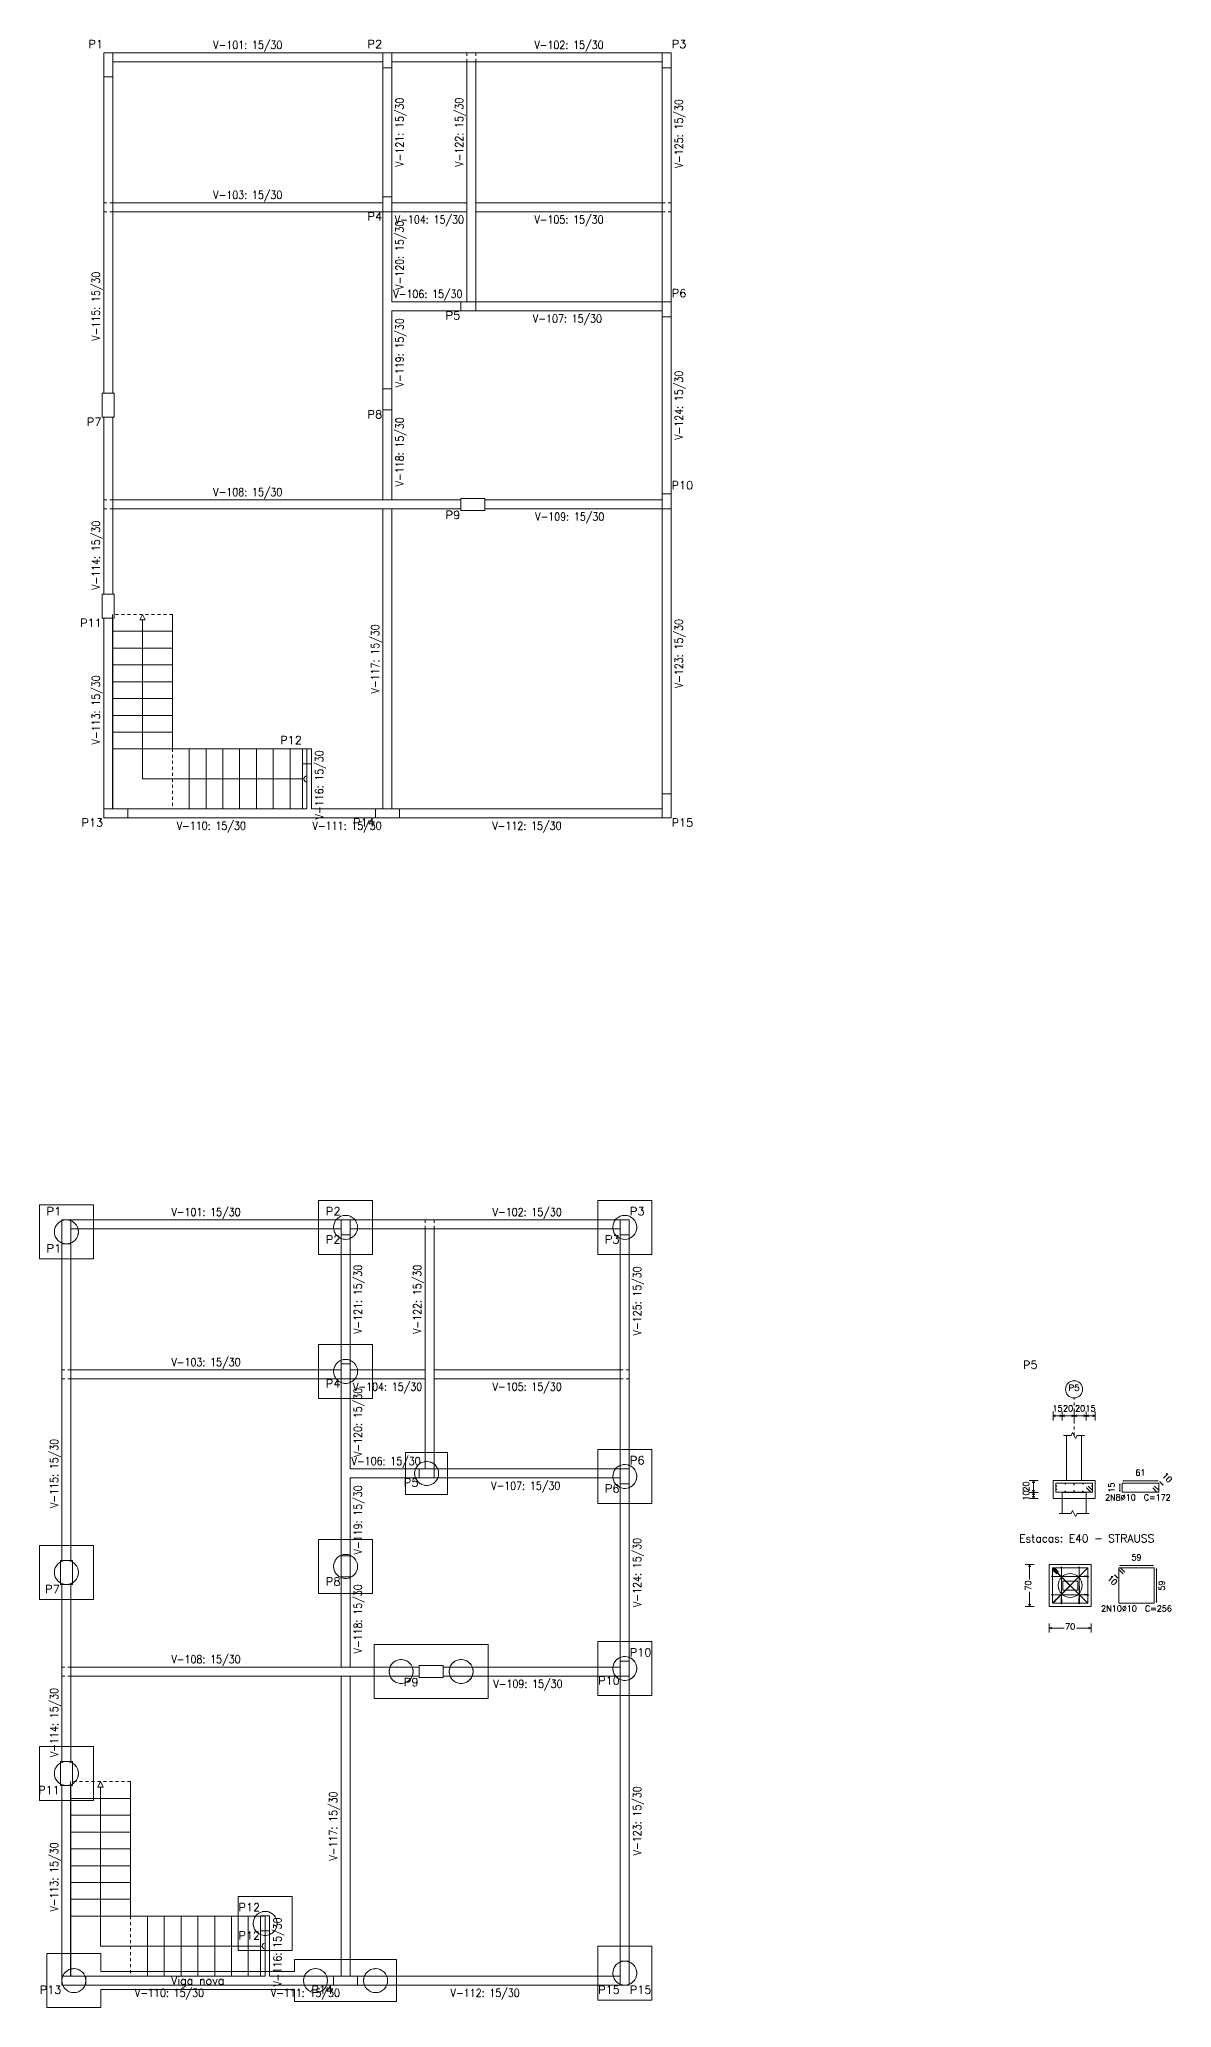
# Model space of a CAD drawing. Header units: millimetres. Extents: x 0 to 376, y 0 to 134.
# Drawn here: x 303.6 to 341.3, y 52.2 to 117.8 of the extents above; entities that cross this region are included whole.
import ezdxf
from ezdxf.enums import TextEntityAlignment as Align

# ---------------------------------------------------------------- set-up
doc = ezdxf.new("R2010")
doc.units = ezdxf.units.MM
doc.linetypes.add('CYPE_PUNTO', pattern=[0.075, 0, -0.075])
for name, color, linetype, lineweight in [('BL_CONTORNO', 6, 'Continuous', 9), ('ESC_CONTORNO_DA_ESCADA', 3, 'Continuous', 0), ('ESC_DEGRAU', 2, 'Continuous', 0), ('ESC_LINHA_CENTRAL', 9, 'Continuous', 0), ('FUN_COTAS', 2, 'Continuous', 0), ('FUN_DES_ARMADURAS', 4, 'Continuous', 0), ('FUN_GEOMETRIA', 2, 'Continuous', 0), ('FUN_REFEREN', 2, 'Continuous', 0), ('FUN_TXT_ARMADURAS', 3, 'Continuous', 0), ('PILAR_BETAO', 2, 'Continuous', 9), ('PILAR_REF', 3, 'Continuous', 15), ('SAP_CONTORNO', 6, 'Continuous', 9), ('VIG_DIM_VIGAS', 3, 'Continuous', 15), ('VIG_FACES', 5, 'Continuous', 9)]:
    doc.layers.add(name, color=color, linetype=linetype, lineweight=lineweight)
doc.styles.add('CYPETXT', font='romans__.ttf', dxfattribs={"height": 0.2})

msp = doc.modelspace()

# ---------------------------------------------------------------- hatches: boundary and pattern name
at = {"layer": 'FUN_DES_ARMADURAS'}
h = msp.add_hatch(color=256, dxfattribs=at)
edge = h.paths.add_edge_path()
edge.add_arc((338.4983, 69.5641), 0.0016, 0, 360)
h = msp.add_hatch(color=256, dxfattribs=at)
edge = h.paths.add_edge_path()
edge.add_arc((338.5583, 69.624), 0.0016, 0, 360)
h = msp.add_hatch(color=256, dxfattribs=at)
edge = h.paths.add_edge_path()
edge.add_arc((337.4424, 66.8135), 0.0016, 0, 360)
h = msp.add_hatch(color=256, dxfattribs=at)
edge = h.paths.add_edge_path()
edge.add_arc((337.4924, 66.7838), 0.0016, 0, 360)
h = msp.add_hatch(color=256, dxfattribs=at)
edge = h.paths.add_edge_path()
edge.add_arc((337.5116, 66.6984), 0.0016, 0, 360)
h = msp.add_hatch(color=256, dxfattribs=at)
edge = h.paths.add_edge_path()
edge.add_arc((337.5716, 66.7584), 0.0016, 0, 360)
h = msp.add_hatch(color=256, dxfattribs=at)
edge = h.paths.add_edge_path()
edge.add_arc((338.3687, 66.6079), 0.0016, 0, 360)
h = msp.add_hatch(color=256, dxfattribs=at)
edge = h.paths.add_edge_path()
edge.add_arc((338.4287, 66.6304), 0.0016, 0, 360)
h = msp.add_hatch(color=256, dxfattribs=at)
edge = h.paths.add_edge_path()
edge.add_arc((337.4569, 65.7917), 0.0016, 0, 360)
h = msp.add_hatch(color=256, dxfattribs=at)
edge = h.paths.add_edge_path()
edge.add_arc((337.4864, 65.8418), 0.0016, 0, 360)
h = msp.add_hatch(color=256, dxfattribs=at)
edge = h.paths.add_edge_path()
edge.add_arc((337.6589, 65.9013), 0.0016, 0, 360)
h = msp.add_hatch(color=256, dxfattribs=at)
edge = h.paths.add_edge_path()
edge.add_arc((337.6817, 65.8413), 0.0016, 0, 360)
h = msp.add_hatch(color=256, dxfattribs=at)
edge = h.paths.add_edge_path()
edge.add_arc((338.2489, 65.9013), 0.0016, 0, 360)
h = msp.add_hatch(color=256, dxfattribs=at)
edge = h.paths.add_edge_path()
edge.add_arc((338.2717, 65.8413), 0.0016, 0, 360)
h = msp.add_hatch(color=256, dxfattribs=at)
edge = h.paths.add_edge_path()
edge.add_arc((338.3687, 65.9979), 0.0016, 0, 360)
h = msp.add_hatch(color=256, dxfattribs=at)
edge = h.paths.add_edge_path()
edge.add_arc((338.4287, 66.0204), 0.0016, 0, 360)

# ---------------------------------------------------------------- linework, layer by layer
at = {"layer": 'BL_CONTORNO'}
msp.add_line((312.1221, 52.8456), (312.1221, 52.4456), dxfattribs=at)
for points in [[(303.6221, 77.1956), (305.4221, 77.1956), (305.4221, 78.9956), (303.6221, 78.9956), (303.6221, 77.1956)], [(312.9221, 77.3456), (314.7221, 77.3456), (314.7221, 79.1456), (312.9221, 79.1456), (312.9221, 77.3456)], [(322.2221, 77.3456), (324.0221, 77.3456), (324.0221, 79.1456), (322.2221, 79.1456), (322.2221, 77.3456)], [(312.9221, 72.5456), (314.7221, 72.5456), (314.7221, 74.3456), (312.9221, 74.3456), (312.9221, 72.5456)], [(322.2221, 69.0456), (324.0221, 69.0456), (324.0221, 70.8456), (322.2221, 70.8456), (322.2221, 69.0456)], [(315.8221, 69.3456), (317.2221, 69.3456), (317.2221, 70.7456), (315.8221, 70.7456), (315.8221, 69.3456)], [(303.6221, 65.8481), (305.4221, 65.8481), (305.4221, 67.6481), (303.6221, 67.6481), (303.6221, 65.8481)], [(312.9221, 66.0481), (314.7221, 66.0481), (314.7221, 67.8481), (312.9221, 67.8481), (312.9221, 66.0481)], [(314.7721, 62.5456), (318.5721, 62.5456), (318.5721, 64.3456), (314.7721, 64.3456), (314.7721, 62.5456)], [(322.2221, 62.6456), (324.0221, 62.6456), (324.0221, 64.4456), (322.2221, 64.4456), (322.2221, 62.6456)], [(303.6221, 59.1482), (305.4221, 59.1482), (305.4221, 60.9482), (303.6221, 60.9482), (303.6221, 59.1482)], [(310.2421, 54.1516), (312.0421, 54.1516), (312.0421, 55.9516), (310.2421, 55.9516), (310.2421, 54.1516)], [(322.2221, 52.4956), (324.0221, 52.4956), (324.0221, 54.2956), (322.2221, 54.2956), (322.2221, 52.4956)]]:
    msp.add_lwpolyline(points, close=True, dxfattribs=at)
for points in [[(305.6721, 53.4456), (305.6721, 54.0456), (303.8721, 54.0456), (303.8721, 52.2456)], [(312.1221, 52.4456), (315.5221, 52.4456), (315.5221, 53.8456), (312.1221, 53.8456), (312.1221, 53.4456)], [(303.8721, 52.2456), (305.6721, 52.2456), (305.6721, 52.8456)]]:
    msp.add_lwpolyline(points, dxfattribs=at)
at = {"layer": 'ESC_CONTORNO_DA_ESCADA'}
for p, q in [((306.0537, 94.1863), (306.0537, 98.6663)), ((308.0537, 94.1863), (308.0537, 98.6663)), ((312.5337, 94.1863), (308.0537, 94.1863)), ((312.5337, 92.1863), (308.0537, 92.1863)), ((304.6621, 55.2956), (304.6621, 59.7756)), ((306.6621, 55.2956), (306.6621, 59.7756)), ((311.1421, 55.2956), (306.6621, 55.2956)), ((311.1421, 53.2956), (306.6621, 53.2956))]:
    msp.add_line(p, q, dxfattribs=at)
for points in [[(306.0537, 94.1863), (306.0537, 92.1863), (308.0537, 92.1863)], [(304.6621, 55.2956), (304.6621, 53.2956), (306.6621, 53.2956)]]:
    msp.add_lwpolyline(points, dxfattribs=at)
at = {"layer": 'ESC_DEGRAU', "linetype": 'CYPE_PUNTO'}
for p, q in [((308.0537, 98.6663), (306.0537, 98.6663)), ((308.0537, 94.1863), (308.0537, 92.1863)), ((306.6621, 59.7756), (304.6621, 59.7756)), ((306.6621, 55.2956), (306.6621, 53.2956))]:
    msp.add_line(p, q, dxfattribs=at)
at = {"layer": 'ESC_DEGRAU'}
for p, q in [((308.0537, 98.1063), (306.0537, 98.1063)), ((308.0537, 97.5463), (306.0537, 97.5463)), ((308.0537, 96.9863), (306.0537, 96.9863)), ((308.0537, 96.4263), (306.0537, 96.4263)), ((308.0537, 95.8663), (306.0537, 95.8663)), ((308.0537, 95.3063), (306.0537, 95.3063)), ((308.0537, 94.7463), (306.0537, 94.7463)), ((308.0537, 94.1863), (306.0537, 94.1863)), ((308.6137, 94.1863), (308.6137, 92.1863)), ((309.1737, 94.1863), (309.1737, 92.1863)), ((309.7337, 94.1863), (309.7337, 92.1863)), ((310.2937, 94.1863), (310.2937, 92.1863)), ((310.8537, 94.1863), (310.8537, 92.1863)), ((311.4137, 94.1863), (311.4137, 92.1863)), ((311.9737, 94.1863), (311.9737, 92.1863)), ((312.5337, 94.1863), (312.5337, 92.1863)), ((306.6621, 59.2156), (304.6621, 59.2156)), ((306.6621, 58.6556), (304.6621, 58.6556)), ((306.6621, 58.0956), (304.6621, 58.0956)), ((306.6621, 57.5356), (304.6621, 57.5356)), ((306.6621, 56.9756), (304.6621, 56.9756)), ((306.6621, 56.4156), (304.6621, 56.4156)), ((306.6621, 55.8556), (304.6621, 55.8556)), ((306.6621, 55.2956), (304.6621, 55.2956)), ((307.2221, 55.2956), (307.2221, 53.2956)), ((307.7821, 55.2956), (307.7821, 53.2956)), ((308.3421, 55.2956), (308.3421, 53.2956)), ((308.9021, 55.2956), (308.9021, 53.2956)), ((309.4621, 55.2956), (309.4621, 53.2956)), ((310.0221, 55.2956), (310.0221, 53.2956)), ((310.5821, 55.2956), (310.5821, 53.2956)), ((311.1421, 55.2956), (311.1421, 53.2956))]:
    msp.add_line(p, q, dxfattribs=at)
at = {"layer": 'ESC_LINHA_CENTRAL'}
for points in [[(306.9637, 98.4863), (307.0537, 98.6663), (307.1437, 98.4863), (306.9637, 98.4863)], [(305.5721, 59.5956), (305.6621, 59.7756), (305.7521, 59.5956), (305.5721, 59.5956)]]:
    msp.add_lwpolyline(points, close=True, dxfattribs=at)
for points in [[(312.4337, 93.1863), (308.0537, 93.1863), (307.0537, 93.1863), (307.0537, 94.1863), (307.0537, 98.4863)], [(311.0421, 54.2956), (306.6621, 54.2956), (305.6621, 54.2956), (305.6621, 55.2956), (305.6621, 59.5956)]]:
    msp.add_lwpolyline(points, dxfattribs=at)
for centre in [(312.5337, 93.1863), (311.1421, 54.2956)]:
    msp.add_arc(centre, 0.1, 90, 270, dxfattribs=at)
at = {"layer": 'FUN_COTAS', "linetype": 'CYPE_PUNTO'}
msp.add_line((338.0897, 71.3127), (338.0897, 72.5637), dxfattribs=at)
at = {"layer": 'FUN_COTAS'}
for p, q in [((337.3897, 71.8137), (337.3897, 72.1137)), ((337.3897, 71.9637), (337.4647, 71.9937)), ((337.3897, 71.9637), (337.4647, 71.9337)), ((337.3897, 71.9637), (337.6897, 71.9637)), ((337.6897, 71.9637), (337.6147, 71.9937)), ((337.6897, 71.9637), (337.6147, 71.9337)), ((337.6897, 71.8137), (337.6897, 72.1137)), ((337.6897, 71.8137), (337.6897, 72.1137)), ((337.6897, 71.9637), (337.7647, 71.9937)), ((337.6897, 71.9637), (337.7647, 71.9337)), ((337.6897, 71.9637), (338.0897, 71.9637)), ((338.0897, 71.9637), (338.0147, 71.9937)), ((338.0897, 71.9637), (338.0147, 71.9337)), ((338.0897, 71.8137), (338.0897, 72.1137)), ((338.0897, 71.8137), (338.0897, 72.1137)), ((338.0897, 71.9637), (338.1647, 71.9937)), ((338.0897, 71.9637), (338.1647, 71.9337)), ((338.0897, 71.9637), (338.4897, 71.9637)), ((338.4897, 71.9637), (338.4147, 71.9937)), ((338.4897, 71.9637), (338.4147, 71.9337)), ((338.4897, 71.8137), (338.4897, 72.1137)), ((338.4897, 71.8137), (338.4897, 72.1137)), ((338.4897, 71.9637), (338.5647, 71.9937)), ((338.4897, 71.9637), (338.5647, 71.9337)), ((338.4897, 71.9637), (338.7897, 71.9637)), ((338.7897, 71.9637), (338.7147, 71.9937)), ((338.7897, 71.9637), (338.7147, 71.9337)), ((338.7897, 71.8137), (338.7897, 72.1137)), ((336.5887, 69.8127), (336.8887, 69.8127)), ((336.7387, 69.8127), (336.7087, 69.7377)), ((336.7387, 69.8127), (336.7687, 69.7377)), ((336.7387, 69.4127), (336.7387, 69.8127)), ((336.5887, 69.4127), (336.8887, 69.4127)), ((336.5887, 69.4127), (336.8887, 69.4127)), ((336.5887, 69.2127), (336.8887, 69.2127)), ((336.7387, 69.4127), (336.7087, 69.4877)), ((336.7387, 69.4127), (336.7087, 69.3377)), ((336.7387, 69.2127), (336.7087, 69.2877)), ((336.7387, 69.4127), (336.7687, 69.4877)), ((336.7387, 69.4127), (336.7687, 69.3377)), ((336.7387, 69.2127), (336.7387, 69.4127)), ((336.7387, 69.2127), (336.7687, 69.2877)), ((336.4592, 67.0098), (336.7592, 67.0098)), ((336.6092, 67.0098), (336.5792, 66.9348)), ((336.6092, 67.0098), (336.6392, 66.9348)), ((336.6092, 66.5153), (336.6092, 67.0098)), ((336.4592, 65.6098), (336.7592, 65.6098)), ((336.6092, 65.6098), (336.5792, 65.6848)), ((336.6092, 65.6098), (336.6092, 66.1043)), ((336.6092, 65.6098), (336.6392, 65.6848)), ((337.2602, 64.7448), (337.2602, 65.0448)), ((338.6602, 64.7448), (338.6602, 65.0448)), ((337.2602, 64.8948), (337.3352, 64.9248)), ((337.2602, 64.8948), (337.3352, 64.8648)), ((337.2602, 64.8948), (337.7547, 64.8948)), ((338.1657, 64.8948), (338.6602, 64.8948)), ((338.6602, 64.8948), (338.5852, 64.9248)), ((338.6602, 64.8948), (338.5852, 64.8648))]:
    msp.add_line(p, q, dxfattribs=at)
msp.add_circle((338.0897, 72.849), 0.2853, dxfattribs=at)
at = {"layer": 'FUN_DES_ARMADURAS'}
for p, q in [((337.4847, 69.6277), (337.5147, 69.6277)), ((337.4997, 69.6127), (337.4997, 69.6427)), ((337.4997, 69.5027), (337.4997, 69.5327)), ((337.7797, 69.7027), (337.8097, 69.7027)), ((337.7947, 69.6877), (337.7947, 69.7177)), ((338.0803, 69.6864), (338.0992, 69.6864)), ((338.0803, 69.6738), (338.0992, 69.6738)), ((338.0897, 69.6769), (338.0897, 69.6958)), ((338.0897, 69.6643), (338.0897, 69.6832)), ((338.3697, 69.7027), (338.3997, 69.7027)), ((338.3847, 69.6877), (338.3847, 69.7177)), ((338.6647, 69.6277), (338.6947, 69.6277)), ((338.6797, 69.6127), (338.6797, 69.6427)), ((338.6797, 69.5027), (338.6797, 69.5327)), ((337.4847, 69.5177), (337.5147, 69.5177)), ((337.7797, 69.4427), (337.8097, 69.4427)), ((337.7947, 69.4277), (337.7947, 69.4577)), ((338.0803, 69.4716), (338.0992, 69.4716)), ((338.0803, 69.459), (338.0992, 69.459)), ((338.0897, 69.4621), (338.0897, 69.481)), ((338.0897, 69.4495), (338.0897, 69.4684)), ((338.3697, 69.4427), (338.3997, 69.4427)), ((338.3847, 69.4277), (338.3847, 69.4577)), ((338.6647, 69.5177), (338.6947, 69.5177))]:
    msp.add_line(p, q, dxfattribs=at)
for points in [[(338.5583, 69.624), (338.6953, 69.4871), (338.6986, 69.4822), (338.6997, 69.4764), (338.6997, 69.4377), (338.6977, 69.4302), (338.6922, 69.4247), (338.6847, 69.4227), (337.4947, 69.4227), (337.4872, 69.4247), (337.4817, 69.4302), (337.4797, 69.4377), (337.4797, 69.7077), (337.4817, 69.7152), (337.4872, 69.7207), (337.4947, 69.7227), (338.6847, 69.7227), (338.6922, 69.7207), (338.6977, 69.7152), (338.6997, 69.7077), (338.6997, 69.4377), (338.6977, 69.4302), (338.6922, 69.4247), (338.6847, 69.4227), (338.646, 69.4227), (338.6402, 69.4238), (338.6353, 69.4271), (338.4983, 69.5641)], [(340.7673, 69.624), (340.9087, 69.4827), (340.9087, 69.4227), (339.6887, 69.4227), (339.6887, 69.7227), (340.9087, 69.7227), (340.9087, 69.4227), (340.8487, 69.4227), (340.7073, 69.5641)], [(337.5116, 66.6984), (337.3746, 66.8354), (337.3713, 66.8403), (337.3702, 66.8461), (337.3702, 66.8848), (337.3722, 66.8923), (337.3777, 66.8978), (337.3852, 66.8998), (338.5352, 66.8998), (338.5427, 66.8978), (338.5482, 66.8923), (338.5502, 66.8848), (338.5502, 65.7348), (338.5482, 65.7273), (338.5427, 65.7218), (338.5352, 65.7198), (337.3852, 65.7198), (337.3777, 65.7218), (337.3722, 65.7273), (337.3702, 65.7348), (337.3702, 66.8848), (337.3722, 66.8923), (337.3777, 66.8978), (337.3852, 66.8998), (337.4239, 66.8998), (337.4297, 66.8987), (337.4346, 66.8954), (337.5716, 66.7584)], [(337.6817, 65.8413), (337.6776, 65.7042), (337.6774, 65.701), (337.6772, 65.6998), (337.6757, 65.6998), (337.6754, 65.7018), (337.6752, 65.7073), (337.675, 65.7148), (337.6653, 66.9048), (337.6652, 66.9123), (337.6652, 66.9178), (337.6652, 66.9198), (337.6652, 66.9178), (337.6652, 66.9123), (337.6652, 66.9048), (337.6652, 65.7148), (337.6651, 65.7073), (337.6649, 65.7018), (337.6646, 65.6998), (337.6557, 65.6998), (337.6554, 65.7018), (337.6552, 65.7073), (337.655, 65.7148), (337.6547, 65.7536), (337.6547, 65.7594), (337.6548, 65.7642), (337.6589, 65.9013)], [(338.2717, 65.8413), (338.2676, 65.7042), (338.2674, 65.701), (338.2672, 65.6998), (338.2657, 65.6998), (338.2654, 65.7018), (338.2652, 65.7073), (338.265, 65.7148), (338.2553, 66.9048), (338.2552, 66.9123), (338.2552, 66.9178), (338.2552, 66.9198), (338.2552, 66.9178), (338.2552, 66.9123), (338.2552, 66.9048), (338.2552, 65.7148), (338.2551, 65.7073), (338.2549, 65.7018), (338.2546, 65.6998), (338.2457, 65.6998), (338.2454, 65.7018), (338.2452, 65.7073), (338.245, 65.7148), (338.2447, 65.7536), (338.2447, 65.7594), (338.2448, 65.7642), (338.2489, 65.9013)], [(339.7206, 66.6984), (339.5792, 66.8398), (339.5792, 66.8998), (340.7592, 66.8998), (340.7592, 65.7198), (339.5792, 65.7198), (339.5792, 66.8998), (339.6392, 66.8998), (339.7806, 66.7584)], [(338.4287, 66.6304), (338.5658, 66.6269), (338.569, 66.6268), (338.5702, 66.6266), (338.5702, 66.6253), (338.5682, 66.6251), (338.5627, 66.6248), (338.5552, 66.6247), (337.3652, 66.615), (337.3577, 66.6149), (337.3522, 66.6149), (337.3502, 66.6148), (337.3522, 66.6148), (337.3577, 66.6148), (337.3652, 66.6148), (338.5552, 66.6148), (338.5627, 66.6148), (338.5682, 66.6146), (338.5702, 66.6143), (338.5702, 66.6053), (338.5682, 66.6051), (338.5627, 66.6048), (338.5552, 66.6047), (338.5164, 66.6044), (338.5106, 66.6044), (338.5058, 66.6045), (338.3687, 66.6079)], [(337.4424, 66.8135), (337.3832, 66.8756), (337.3815, 66.8774), (337.381, 66.8781), (337.3818, 66.8789), (337.383, 66.8779), (337.386, 66.8751), (337.39, 66.8711), (338.5258, 65.7441), (338.5299, 65.7401), (338.5328, 65.7372), (338.5339, 65.7361), (338.5328, 65.7372), (338.5299, 65.7401), (338.5259, 65.7441), (337.3945, 66.8755), (337.3905, 66.8796), (337.3876, 66.8826), (337.3867, 66.8838), (337.3907, 66.8878), (337.3919, 66.8868), (337.3949, 66.884), (337.3989, 66.88), (337.4276, 66.8516), (337.4306, 66.8486), (337.4332, 66.8459), (337.4924, 66.7838)], [(337.4569, 65.7917), (337.3946, 65.7327), (337.3928, 65.7311), (337.3921, 65.7305), (337.3912, 65.7314), (337.3921, 65.7326), (337.3949, 65.7357), (337.3989, 65.7397), (338.5259, 66.8755), (338.5299, 66.8795), (338.5328, 66.8825), (338.5339, 66.8835), (338.5328, 66.8825), (338.5299, 66.8795), (338.5259, 66.8755), (337.3945, 65.7441), (337.3904, 65.7402), (337.3874, 65.7373), (337.3862, 65.7364), (337.3823, 65.7403), (337.3832, 65.7415), (337.386, 65.7446), (337.39, 65.7486), (337.4184, 65.7772), (337.4214, 65.7803), (337.4241, 65.7828), (337.4864, 65.8418)], [(338.4287, 66.0204), (338.5658, 66.0169), (338.569, 66.0168), (338.5702, 66.0166), (338.5702, 66.0153), (338.5682, 66.0151), (338.5627, 66.0148), (338.5552, 66.0147), (337.3652, 66.005), (337.3577, 66.0049), (337.3522, 66.0049), (337.3502, 66.0048), (337.3522, 66.0048), (337.3577, 66.0048), (337.3652, 66.0048), (338.5552, 66.0048), (338.5627, 66.0048), (338.5682, 66.0046), (338.5702, 66.0043), (338.5702, 65.9953), (338.5682, 65.9951), (338.5627, 65.9948), (338.5552, 65.9947), (338.5164, 65.9944), (338.5106, 65.9944), (338.5058, 65.9945), (338.3687, 65.9979)]]:
    msp.add_lwpolyline(points, dxfattribs=at)
for centre, radius in [((337.4997, 69.6277), 0.01), ((337.4997, 69.5177), 0.01), ((337.7947, 69.7027), 0.01), ((338.0897, 69.6864), 0.0063), ((338.0897, 69.6738), 0.0063), ((338.3847, 69.7027), 0.01), ((338.4983, 69.5641), 0.0016), ((338.5583, 69.624), 0.0016), ((338.6797, 69.6277), 0.01), ((338.6797, 69.5177), 0.01), ((337.7947, 69.4427), 0.01), ((338.0897, 69.4716), 0.0063), ((338.0897, 69.459), 0.0063), ((338.3847, 69.4427), 0.01), ((337.6652, 66.9198), 0.01), ((338.2552, 66.9198), 0.01), ((337.3502, 66.6148), 0.01), ((337.4424, 66.8135), 0.0016), ((337.4924, 66.7838), 0.0016), ((337.5116, 66.6984), 0.0016), ((337.5716, 66.7584), 0.0016), ((338.3687, 66.6079), 0.0016), ((338.4287, 66.6304), 0.0016), ((338.5339, 66.8835), 0.0063), ((337.3502, 66.0048), 0.01), ((337.4569, 65.7917), 0.0016), ((337.4864, 65.8418), 0.0016), ((337.6589, 65.9013), 0.0016), ((337.6817, 65.8413), 0.0016), ((338.2489, 65.9013), 0.0016), ((338.2717, 65.8413), 0.0016), ((338.3687, 65.9979), 0.0016), ((338.4287, 66.0204), 0.0016), ((338.5339, 65.7361), 0.0063)]:
    msp.add_circle(centre, radius, dxfattribs=at)
at = {"layer": 'FUN_GEOMETRIA'}
for p, q in [((337.8397, 71.3127), (337.8397, 69.8127)), ((338.3397, 69.8127), (338.3397, 71.3127)), ((337.3897, 69.8127), (338.7897, 69.8127)), ((337.3897, 69.8127), (337.3897, 69.2127)), ((338.3397, 69.8127), (337.8397, 69.8127)), ((338.7897, 69.2127), (338.7897, 69.8127)), ((338.7897, 69.2127), (337.3897, 69.2127)), ((337.6897, 69.4127), (338.4897, 69.4127)), ((337.6897, 68.7127), (337.6897, 69.4127)), ((338.4897, 68.7127), (338.4897, 69.4127))]:
    msp.add_line(p, q, dxfattribs=at)
for points in [[(337.7397, 71.3127), (337.9897, 71.3127), (338.0397, 71.4127), (338.1397, 71.2127), (338.1897, 71.3127), (338.4397, 71.3127)], [(337.5897, 68.7127), (337.9897, 68.7127), (338.0397, 68.8127), (338.1397, 68.6127), (338.1897, 68.7127), (338.5897, 68.7127)]]:
    msp.add_lwpolyline(points, dxfattribs=at)
for points in [[(337.2602, 65.6098), (338.6602, 65.6098), (338.6602, 67.0098), (337.2602, 67.0098), (337.2602, 65.6098)], [(337.7102, 66.1598), (338.2102, 66.1598), (338.2102, 66.4598), (337.7102, 66.4598), (337.7102, 66.1598)]]:
    msp.add_lwpolyline(points, close=True, dxfattribs=at)
msp.add_circle((337.9602, 66.3098), 0.4, dxfattribs=at)
at = {"layer": 'FUN_TXT_ARMADURAS'}
for p, q in [((339.6012, 69.6625), (339.6137, 69.7025)), ((339.6262, 69.6625), (339.6137, 69.7025)), ((339.6137, 69.4429), (339.6137, 69.7025)), ((339.7489, 69.8102), (339.7089, 69.7977)), ((339.7489, 69.7852), (339.7089, 69.7977)), ((339.7089, 69.7977), (340.8885, 69.7977)), ((340.8485, 69.8102), (340.8885, 69.7977)), ((340.8485, 69.7852), (340.8885, 69.7977)), ((340.9601, 69.7318), (340.9406, 69.7689)), ((340.9778, 69.7494), (340.9406, 69.7689)), ((340.9406, 69.7689), (341.0535, 69.6561)), ((341.0164, 69.6755), (341.0535, 69.6561)), ((341.0341, 69.6932), (341.0535, 69.6561)), ((339.6012, 69.4829), (339.6137, 69.4429)), ((339.6262, 69.4829), (339.6137, 69.4429)), ((339.6394, 66.9873), (339.5994, 66.9748)), ((339.6394, 66.9623), (339.5994, 66.9748)), ((339.5994, 66.9748), (340.739, 66.9748)), ((340.699, 66.9873), (340.739, 66.9748)), ((340.699, 66.9623), (340.739, 66.9748)), ((339.4538, 66.6293), (339.4343, 66.6665)), ((339.4715, 66.647), (339.4343, 66.6665)), ((339.5472, 66.5536), (339.4343, 66.6665)), ((339.5101, 66.573), (339.5472, 66.5536)), ((339.5278, 66.5907), (339.5472, 66.5536)), ((340.8217, 66.8396), (340.8342, 66.8796)), ((340.8467, 66.8396), (340.8342, 66.8796)), ((340.8342, 66.8796), (340.8342, 65.74)), ((340.8217, 65.78), (340.8342, 65.74)), ((340.8467, 65.78), (340.8342, 65.74))]:
    msp.add_line(p, q, dxfattribs=at)
at = {"layer": 'PILAR_BETAO'}
for points in [[(305.7637, 116.5863), (306.0637, 116.5863), (306.0637, 117.3863), (305.7637, 117.3863), (305.7637, 116.5863)], [(315.0637, 116.8863), (315.3637, 116.8863), (315.3637, 117.3863), (315.0637, 117.3863), (315.0637, 116.8863)], [(324.3637, 116.8863), (324.6637, 116.8863), (324.6637, 117.3863), (324.3637, 117.3863), (324.3637, 116.8863)], [(315.0637, 112.0863), (315.3637, 112.0863), (315.3637, 112.5863), (315.0637, 112.5863), (315.0637, 112.0863)], [(317.6637, 108.7863), (318.1637, 108.7863), (318.1637, 109.0863), (317.6637, 109.0863), (317.6637, 108.7863)], [(324.3637, 108.5863), (324.6637, 108.5863), (324.6637, 109.0863), (324.3637, 109.0863), (324.3637, 108.5863)], [(305.7137, 105.2388), (306.1137, 105.2388), (306.1137, 106.0388), (305.7137, 106.0388), (305.7137, 105.2388)], [(315.0637, 105.4888), (315.3637, 105.4888), (315.3637, 106.1888), (315.0637, 106.1888), (315.0637, 105.4888)], [(317.6637, 102.1363), (318.4637, 102.1363), (318.4637, 102.5363), (317.6637, 102.5363), (317.6637, 102.1363)], [(324.3637, 102.1863), (324.6637, 102.1863), (324.6637, 102.6863), (324.3637, 102.6863), (324.3637, 102.1863)], [(305.7137, 98.5389), (306.1137, 98.5389), (306.1137, 99.3389), (305.7137, 99.3389), (305.7137, 98.5389)], [(312.3837, 93.6923), (312.6837, 93.6923), (312.6837, 94.1923), (312.3837, 94.1923), (312.3837, 93.6923)], [(324.3637, 91.8863), (324.6637, 91.8863), (324.6637, 92.6863), (324.3637, 92.6863), (324.3637, 91.8863)], [(305.7637, 91.8863), (306.5637, 91.8863), (306.5637, 92.1863), (305.7637, 92.1863), (305.7637, 91.8863)], [(314.8137, 91.8863), (315.6137, 91.8863), (315.6137, 92.1863), (314.8137, 92.1863), (314.8137, 91.8863)], [(304.3721, 77.6956), (304.6721, 77.6956), (304.6721, 78.4956), (304.3721, 78.4956), (304.3721, 77.6956)], [(304.3721, 77.6956), (304.6721, 77.6956), (304.6721, 78.4956), (304.3721, 78.4956), (304.3721, 77.6956)], [(313.6721, 77.9956), (313.9721, 77.9956), (313.9721, 78.4956), (313.6721, 78.4956), (313.6721, 77.9956)], [(313.6721, 77.9956), (313.9721, 77.9956), (313.9721, 78.4956), (313.6721, 78.4956), (313.6721, 77.9956)], [(322.9721, 77.9956), (323.2721, 77.9956), (323.2721, 78.4956), (322.9721, 78.4956), (322.9721, 77.9956)], [(322.9721, 77.9956), (323.2721, 77.9956), (323.2721, 78.4956), (322.9721, 78.4956), (322.9721, 77.9956)], [(313.6721, 73.1956), (313.9721, 73.1956), (313.9721, 73.6956), (313.6721, 73.6956), (313.6721, 73.1956)], [(313.6721, 73.1956), (313.9721, 73.1956), (313.9721, 73.6956), (313.6721, 73.6956), (313.6721, 73.1956)], [(316.2721, 69.8956), (316.7721, 69.8956), (316.7721, 70.1956), (316.2721, 70.1956), (316.2721, 69.8956)], [(316.2721, 69.8956), (316.7721, 69.8956), (316.7721, 70.1956), (316.2721, 70.1956), (316.2721, 69.8956)], [(322.9721, 69.6956), (323.2721, 69.6956), (323.2721, 70.1956), (322.9721, 70.1956), (322.9721, 69.6956)], [(322.9721, 69.6956), (323.2721, 69.6956), (323.2721, 70.1956), (322.9721, 70.1956), (322.9721, 69.6956)], [(304.3221, 66.3481), (304.7221, 66.3481), (304.7221, 67.1481), (304.3221, 67.1481), (304.3221, 66.3481)], [(304.3221, 66.3481), (304.7221, 66.3481), (304.7221, 67.1481), (304.3221, 67.1481), (304.3221, 66.3481)], [(313.6721, 66.5981), (313.9721, 66.5981), (313.9721, 67.2981), (313.6721, 67.2981), (313.6721, 66.5981)], [(313.6721, 66.5981), (313.9721, 66.5981), (313.9721, 67.2981), (313.6721, 67.2981), (313.6721, 66.5981)], [(316.2721, 63.2456), (317.0721, 63.2456), (317.0721, 63.6456), (316.2721, 63.6456), (316.2721, 63.2456)], [(316.2721, 63.2456), (317.0721, 63.2456), (317.0721, 63.6456), (316.2721, 63.6456), (316.2721, 63.2456)], [(322.9721, 63.2956), (323.2721, 63.2956), (323.2721, 63.7956), (322.9721, 63.7956), (322.9721, 63.2956)], [(322.9721, 63.2956), (323.2721, 63.2956), (323.2721, 63.7956), (322.9721, 63.7956), (322.9721, 63.2956)], [(304.3221, 59.6482), (304.7221, 59.6482), (304.7221, 60.4482), (304.3221, 60.4482), (304.3221, 59.6482)], [(304.3221, 59.6482), (304.7221, 59.6482), (304.7221, 60.4482), (304.3221, 60.4482), (304.3221, 59.6482)], [(310.9921, 54.8016), (311.2921, 54.8016), (311.2921, 55.3016), (310.9921, 55.3016), (310.9921, 54.8016)], [(310.9921, 54.8016), (311.2921, 54.8016), (311.2921, 55.3016), (310.9921, 55.3016), (310.9921, 54.8016)], [(322.9721, 52.9956), (323.2721, 52.9956), (323.2721, 53.7956), (322.9721, 53.7956), (322.9721, 52.9956)], [(322.9721, 52.9956), (323.2721, 52.9956), (323.2721, 53.7956), (322.9721, 53.7956), (322.9721, 52.9956)], [(304.3721, 52.9956), (305.1721, 52.9956), (305.1721, 53.2956), (304.3721, 53.2956), (304.3721, 52.9956)], [(304.3721, 52.9956), (305.1721, 52.9956), (305.1721, 53.2956), (304.3721, 53.2956), (304.3721, 52.9956)], [(313.4221, 52.9956), (314.2221, 52.9956), (314.2221, 53.2956), (313.4221, 53.2956), (313.4221, 52.9956)], [(313.4221, 52.9956), (314.2221, 52.9956), (314.2221, 53.2956), (313.4221, 53.2956), (313.4221, 52.9956)]]:
    msp.add_lwpolyline(points, close=True, dxfattribs=at)
at = {"layer": 'SAP_CONTORNO'}
for centre in [(304.5221, 78.0956), (313.8221, 78.2456), (323.1221, 78.2456), (313.8221, 73.4456), (316.5221, 70.0456), (323.1221, 69.9456), (304.5221, 66.7481), (313.8221, 66.9481), (315.6721, 63.4456), (317.6721, 63.4456), (323.1221, 63.5456), (304.5221, 60.0482), (311.1421, 55.0516), (323.1221, 53.3956), (304.7721, 53.1456), (312.8221, 53.1456), (314.8221, 53.1456)]:
    msp.add_circle(centre, 0.4, dxfattribs=at)
at = {"layer": 'SAP_CONTORNO', "linetype": 'CYPE_PUNTO'}
for centre in [(304.5221, 78.0956), (313.8221, 78.2456), (323.1221, 78.2456), (313.8221, 73.4456), (316.5221, 70.0456), (323.1221, 69.9456), (304.5221, 66.7481), (313.8221, 66.9481), (315.6721, 63.4456), (317.6721, 63.4456), (323.1221, 63.5456), (304.5221, 60.0482), (311.1421, 55.0516), (323.1221, 53.3956), (304.7721, 53.1456), (312.8221, 53.1456), (314.8221, 53.1456)]:
    msp.add_circle(centre, 0.4, dxfattribs=at)
at = {"layer": 'VIG_FACES'}
for p, q in [((306.0637, 117.3863), (315.0637, 117.3863)), ((306.0637, 117.0863), (315.0637, 117.0863)), ((315.0637, 112.5863), (315.0637, 116.8863)), ((315.3637, 117.3863), (324.3637, 117.3863)), ((315.3637, 117.0863), (324.3637, 117.0863)), ((315.3637, 112.5863), (315.3637, 116.8863)), ((317.8637, 109.0863), (317.8637, 117.0863)), ((318.1637, 109.0863), (318.1637, 117.0863)), ((324.3637, 109.0863), (324.3637, 116.8863)), ((324.6637, 109.0863), (324.6637, 116.8863)), ((305.7637, 106.0388), (305.7637, 116.5863)), ((306.0637, 106.0388), (306.0637, 116.5863)), ((306.0637, 112.3863), (315.0637, 112.3863)), ((315.3637, 112.3863), (317.8637, 112.3863)), ((318.1637, 112.3863), (324.3637, 112.3863)), ((306.0637, 112.0863), (315.0637, 112.0863)), ((315.0637, 108.9363), (315.0637, 112.0863)), ((315.3637, 109.0863), (315.3637, 112.0863)), ((315.3637, 112.0863), (317.8637, 112.0863)), ((318.1637, 112.0863), (324.3637, 112.0863)), ((315.0637, 106.1888), (315.0637, 108.9363)), ((315.3637, 109.0863), (317.6637, 109.0863)), ((318.1637, 109.0863), (324.3637, 109.0863)), ((315.3637, 108.7863), (317.6637, 108.7863)), ((315.3637, 106.1888), (315.3637, 108.7863)), ((318.1637, 108.7863), (324.3637, 108.7863)), ((324.3637, 102.6863), (324.3637, 108.5863)), ((324.6637, 102.6863), (324.6637, 108.5863)), ((305.7637, 99.3389), (305.7637, 105.2388)), ((306.0637, 99.3389), (306.0637, 105.2388)), ((315.0637, 102.4863), (315.0637, 105.4888)), ((315.3637, 102.4863), (315.3637, 105.4888)), ((306.0637, 102.4863), (317.6637, 102.4863)), ((318.4637, 102.4863), (324.3637, 102.4863)), ((306.0637, 102.1863), (317.6637, 102.1863)), ((315.0637, 92.1863), (315.0637, 102.1863)), ((315.3637, 92.1863), (315.3637, 102.1863)), ((318.4637, 102.1863), (324.3637, 102.1863)), ((324.3637, 92.6863), (324.3637, 102.1863)), ((324.6637, 92.6863), (324.6637, 102.1863)), ((305.7637, 92.1863), (305.7637, 98.5389)), ((306.0637, 92.1863), (306.0637, 98.5389)), ((312.3837, 92.1863), (312.3837, 93.6923)), ((312.6837, 92.1863), (312.6837, 93.6923)), ((306.5637, 92.1863), (312.3837, 92.1863)), ((306.5637, 91.8863), (312.5337, 91.8863)), ((312.5337, 91.8863), (314.8137, 91.8863)), ((312.6837, 92.1863), (314.8137, 92.1863)), ((315.6137, 92.1863), (324.3637, 92.1863)), ((315.6137, 91.8863), (324.3637, 91.8863)), ((304.6721, 78.4956), (313.6721, 78.4956)), ((304.6721, 78.1956), (313.6721, 78.1956)), ((313.9721, 78.4956), (322.9721, 78.4956)), ((313.9721, 78.1956), (322.9721, 78.1956)), ((316.4721, 70.1956), (316.4721, 78.1956)), ((316.7721, 70.1956), (316.7721, 78.1956)), ((304.3721, 67.1481), (304.3721, 77.6956)), ((304.6721, 67.1481), (304.6721, 77.6956)), ((313.6721, 73.6956), (313.6721, 77.9956)), ((313.9721, 73.6956), (313.9721, 77.9956)), ((322.9721, 70.1956), (322.9721, 77.9956)), ((323.2721, 70.1956), (323.2721, 77.9956)), ((304.6721, 73.4956), (313.6721, 73.4956)), ((313.9721, 73.4956), (316.4721, 73.4956)), ((316.7721, 73.4956), (322.9721, 73.4956)), ((304.6721, 73.1956), (313.6721, 73.1956)), ((313.6721, 70.0456), (313.6721, 73.1956)), ((313.9721, 70.1956), (313.9721, 73.1956)), ((313.9721, 73.1956), (316.4721, 73.1956)), ((316.7721, 73.1956), (322.9721, 73.1956)), ((313.9721, 70.1956), (316.2721, 70.1956)), ((316.7721, 70.1956), (322.9721, 70.1956)), ((313.6721, 67.2981), (313.6721, 70.0456)), ((313.9721, 69.8956), (316.2721, 69.8956)), ((313.9721, 67.2981), (313.9721, 69.8956)), ((316.7721, 69.8956), (322.9721, 69.8956)), ((322.9721, 63.7956), (322.9721, 69.6956)), ((323.2721, 63.7956), (323.2721, 69.6956)), ((304.3721, 60.4482), (304.3721, 66.3481)), ((304.6721, 60.4482), (304.6721, 66.3481)), ((313.6721, 63.5956), (313.6721, 66.5981)), ((313.9721, 63.5956), (313.9721, 66.5981)), ((304.6721, 63.5956), (316.2721, 63.5956)), ((304.6721, 63.2956), (316.2721, 63.2956)), ((313.6721, 53.2956), (313.6721, 63.2956)), ((313.9721, 53.2956), (313.9721, 63.2956)), ((317.0721, 63.5956), (322.9721, 63.5956)), ((317.0721, 63.2956), (322.9721, 63.2956)), ((322.9721, 53.7956), (322.9721, 63.2956)), ((323.2721, 53.7956), (323.2721, 63.2956)), ((304.3721, 53.2956), (304.3721, 59.6482)), ((304.6721, 53.2956), (304.6721, 59.6482)), ((310.9921, 53.2956), (310.9921, 54.8016)), ((311.2921, 53.2956), (311.2921, 54.8016)), ((305.1721, 53.2956), (310.9921, 53.2956)), ((305.6721, 53.4456), (312.1221, 53.4456)), ((311.2921, 53.2956), (313.4221, 53.2956)), ((314.2221, 53.2956), (322.9721, 53.2956)), ((305.1721, 52.9956), (311.1421, 52.9956)), ((305.6721, 52.8456), (312.1221, 52.8456)), ((311.1421, 52.9956), (313.4221, 52.9956)), ((314.2221, 52.9956), (322.9721, 52.9956))]:
    msp.add_line(p, q, dxfattribs=at)
at = {"layer": 'VIG_FACES', "linetype": 'CYPE_PUNTO'}
for p, q in [((317.8637, 117.0863), (317.8637, 117.3863)), ((318.1637, 117.0863), (318.1637, 117.3863)), ((306.0637, 112.3863), (305.7637, 112.3863)), ((318.1637, 112.3863), (318.1637, 112.0863)), ((324.3637, 112.3863), (324.6637, 112.3863)), ((306.0637, 112.0863), (305.7637, 112.0863)), ((324.3637, 112.0863), (324.6637, 112.0863)), ((306.0637, 102.4863), (305.7637, 102.4863)), ((306.0637, 102.1863), (305.7637, 102.1863)), ((316.4721, 78.1956), (316.4721, 78.4956)), ((316.7721, 78.1956), (316.7721, 78.4956)), ((304.6721, 73.4956), (304.3721, 73.4956)), ((316.7721, 73.4956), (316.7721, 73.1956)), ((322.9721, 73.4956), (323.2721, 73.4956)), ((304.6721, 73.1956), (304.3721, 73.1956)), ((322.9721, 73.1956), (323.2721, 73.1956)), ((304.6721, 63.5956), (304.3721, 63.5956)), ((304.6721, 63.2956), (304.3721, 63.2956))]:
    msp.add_line(p, q, dxfattribs=at)

# ---------------------------------------------------------------- texts
at = {"layer": 'FUN_COTAS', "style": 'CYPETXT'}
for s, width, p, p2 in [('P5', 0.934784, (337.9052, 72.799), (338.2742, 72.799)), ('15', 0.872087, (337.3717, 72.1137), (337.7077, 72.1137)), ('20', 0.872087, (337.7217, 72.1137), (338.0577, 72.1137)), ('20', 0.872087, (338.1217, 72.1137), (338.4577, 72.1137)), ('15', 0.872087, (338.4717, 72.1137), (338.8077, 72.1137)), ('70', 0.872087, (337.7922, 64.8448), (338.1282, 64.8448))]:
    msp.add_text(s, height=0.2, dxfattribs=dict(at, width=width)).set_placement(p, p2, align=Align.FIT)
at = {"layer": 'FUN_COTAS', "style": 'CYPETXT', "width": 0.872087}
for s, p, p2 in [('20', (336.5887, 69.4447), (336.5887, 69.7807)), ('10', (336.5887, 69.1447), (336.5887, 69.4807)), ('70', (336.6592, 66.1418), (336.6592, 66.4778))]:
    msp.add_text(s, height=0.2, rotation=90, dxfattribs=at).set_placement(p, p2, align=Align.FIT)
at = {"layer": 'FUN_REFEREN', "style": 'CYPETXT', "width": 0.934784}
msp.add_text('P5', height=0.26, dxfattribs=at).set_placement((336.3887, 73.5344), (336.8684, 73.5344), align=Align.FIT)
at = {"layer": 'FUN_TXT_ARMADURAS', "style": 'CYPETXT', "width": 0.872087}
for s, rotation, p, p2 in [('15', 90, (339.4387, 69.4047), (339.4387, 69.7407)), ('10', 315.014837, (341.002, 69.955), (341.2396, 69.7175)), ('10', 315, (339.1775, 66.5344), (339.4151, 66.2968)), ('59', 90, (341.1092, 66.1418), (341.1092, 66.4778))]:
    msp.add_text(s, height=0.2, rotation=rotation, dxfattribs=at).set_placement(p, p2, align=Align.FIT)
at = {"layer": 'FUN_TXT_ARMADURAS', "style": 'CYPETXT'}
for s, height, width, p, p2 in [('61', 0.2, 0.872087, (340.1307, 69.9727), (340.4667, 69.9727)), ('2N8%%c10  C=172', 0.2, 0.828361, (339.1227, 69.1477), (341.3067, 69.1477)), ('Estacas: E40 - STRAUSS', 0.26, 0.863442, (336.2592, 67.7498), (340.7637, 67.7498)), ('59', 0.2, 0.872087, (340.0012, 67.1498), (340.3372, 67.1498)), ('2N10%%c10  C=256', 0.2, 0.831339, (338.9932, 65.4448), (341.3452, 65.4448))]:
    msp.add_text(s, height=height, dxfattribs=dict(at, width=width)).set_placement(p, p2, align=Align.FIT)
at = {"layer": 'PILAR_REF', "style": 'CYPETXT'}
for s, width, p, p2 in [('P1', 0.934784, (305.2517, 117.5396), (305.7437, 117.5396)), ('P2', 0.934784, (314.5517, 117.5396), (315.0437, 117.5396)), ('P3', 0.934784, (324.6837, 117.5396), (325.1757, 117.5396)), ('P4', 0.934784, (314.5517, 111.7996), (315.0437, 111.7996)), ('P6', 0.934784, (324.6837, 109.2396), (325.1757, 109.2396)), ('P5', 0.934784, (317.1517, 108.4996), (317.6437, 108.4996)), ('P7', 0.934784, (305.2017, 104.9521), (305.6937, 104.9521)), ('P8', 0.934784, (314.5517, 105.2021), (315.0437, 105.2021)), ('P10', 0.914221, (324.6837, 102.8396), (325.3997, 102.8396)), ('P9', 0.934784, (317.1517, 101.8496), (317.6437, 101.8496)), ('P11', 0.914221, (304.9777, 98.2522), (305.6937, 98.2522)), ('P12', 0.914221, (311.6477, 94.3456), (312.3637, 94.3456)), ('P13', 0.914221, (305.0277, 91.5996), (305.7437, 91.5996)), ('P14', 0.914221, (314.0777, 91.5996), (314.7937, 91.5996)), ('P15', 0.914221, (324.6837, 91.5996), (325.3997, 91.5996)), ('P1', 0.934784, (303.8601, 78.6489), (304.3521, 78.6489)), ('P2', 0.934784, (313.1601, 78.6489), (313.6521, 78.6489)), ('P3', 0.934784, (323.2921, 78.6489), (323.7841, 78.6489)), ('P1', 0.934784, (303.8601, 77.4089), (304.3521, 77.4089)), ('P2', 0.934784, (313.1601, 77.7089), (313.6521, 77.7089)), ('P3', 0.934784, (322.4601, 77.7089), (322.9521, 77.7089)), ('P4', 0.934784, (313.1601, 72.9089), (313.6521, 72.9089)), ('P4', 0.934784, (313.1601, 72.9089), (313.6521, 72.9089)), ('P6', 0.934784, (323.2921, 70.3489), (323.7841, 70.3489)), ('P5', 0.934784, (315.7601, 69.6089), (316.2521, 69.6089)), ('P5', 0.934784, (315.7601, 69.6089), (316.2521, 69.6089)), ('P6', 0.934784, (322.4601, 69.4089), (322.9521, 69.4089)), ('P7', 0.934784, (303.8101, 66.0614), (304.3021, 66.0614)), ('P7', 0.934784, (303.8101, 66.0614), (304.3021, 66.0614)), ('P8', 0.934784, (313.1601, 66.3114), (313.6521, 66.3114)), ('P8', 0.934784, (313.1601, 66.3114), (313.6521, 66.3114)), ('P10', 0.914221, (323.2921, 63.9489), (324.0081, 63.9489)), ('P9', 0.934784, (315.7601, 62.9589), (316.2521, 62.9589)), ('P9', 0.934784, (315.7601, 62.9589), (316.2521, 62.9589)), ('P10', 0.914221, (322.2361, 63.0089), (322.9521, 63.0089)), ('P11', 0.914221, (303.5861, 59.3615), (304.3021, 59.3615)), ('P11', 0.914221, (303.5861, 59.3615), (304.3021, 59.3615)), ('P12', 0.914221, (310.2561, 55.4549), (310.9721, 55.4549)), ('P12', 0.914221, (310.2561, 54.5149), (310.9721, 54.5149)), ('P13', 0.914221, (303.6361, 52.7089), (304.3521, 52.7089)), ('P13', 0.914221, (303.6361, 52.7089), (304.3521, 52.7089)), ('P14', 0.914221, (312.6861, 52.7089), (313.4021, 52.7089)), ('P14', 0.914221, (312.6861, 52.7089), (313.4021, 52.7089)), ('P15', 0.914221, (322.2361, 52.7089), (322.9521, 52.7089)), ('P15', 0.914221, (323.2921, 52.7089), (324.0081, 52.7089))]:
    msp.add_text(s, height=0.26667, dxfattribs=dict(at, width=width)).set_placement(p, p2, align=Align.FIT)
at = {"layer": 'VIG_DIM_VIGAS', "style": 'CYPETXT'}
for s, height, width, p, p2 in [('V-101: 15/30', 0.266667, 0.756665, (309.4117, 117.513), (311.7157, 117.513)), ('V-102: 15/30', 0.266667, 0.756665, (320.1117, 117.513), (322.4157, 117.513)), ('V-103: 15/30', 0.266667, 0.756665, (309.4117, 112.513), (311.7157, 112.513)), ('V-104: 15/30', 0.266667, 0.756665, (315.4617, 111.693), (317.7657, 111.693)), ('V-105: 15/30', 0.266667, 0.756665, (320.1117, 111.693), (322.4157, 111.693)), ('V-106: 15/30', 0.266667, 0.756665, (315.4117, 109.213), (317.7157, 109.213)), ('V-107: 15/30', 0.266667, 0.756665, (320.0617, 108.393), (322.3657, 108.393)), ('V-108: 15/30', 0.266667, 0.756665, (309.4117, 102.613), (311.7157, 102.613)), ('V-109: 15/30', 0.266667, 0.756665, (320.1367, 101.793), (322.4407, 101.793)), ('V-110: 15/30', 0.266667, 0.756665, (308.1967, 91.493), (310.5007, 91.493)), ('V-111: 15/30', 0.266667, 0.756665, (312.7217, 91.493), (315.0257, 91.493)), ('V-112: 15/30', 0.266667, 0.756665, (318.7117, 91.493), (321.0157, 91.493)), ('V-101: 15/30', 0.266667, 0.756665, (308.0201, 78.6222), (310.3241, 78.6222)), ('V-102: 15/30', 0.266667, 0.756665, (318.7201, 78.6222), (321.0241, 78.6222)), ('V-103: 15/30', 0.266667, 0.756665, (308.0201, 73.6222), (310.3241, 73.6222)), ('V-104: 15/30', 0.266667, 0.756665, (314.0701, 72.8022), (316.3741, 72.8022)), ('V-105: 15/30', 0.266667, 0.756665, (318.7201, 72.8022), (321.0241, 72.8022)), ('V-106: 15/30', 0.266667, 0.756665, (314.0201, 70.3222), (316.3241, 70.3222)), ('V-107: 15/30', 0.266667, 0.756665, (318.6701, 69.5022), (320.9741, 69.5022)), ('V-108: 15/30', 0.266667, 0.756665, (308.0201, 63.7222), (310.3241, 63.7222)), ('V-109: 15/30', 0.266667, 0.756665, (318.7451, 62.9022), (321.0491, 62.9022)), ('Viga nova', 0.26667, 0.874148, (308.0071, 53.0122), (309.7871, 53.0122)), ('V-110: 15/30', 0.266667, 0.756665, (306.8051, 52.6022), (309.1091, 52.6022)), ('V-111: 15/30', 0.266667, 0.756665, (311.3301, 52.6022), (313.6341, 52.6022)), ('V-112: 15/30', 0.266667, 0.756665, (317.3201, 52.6022), (319.6241, 52.6022))]:
    msp.add_text(s, height=height, dxfattribs=dict(at, width=width)).set_placement(p, p2, align=Align.FIT)
at = {"layer": 'VIG_DIM_VIGAS', "style": 'CYPETXT', "width": 0.756665}
for s, p, p2 in [('V-121: 15/30', (315.757, 113.5843), (315.757, 115.8883)), ('V-122: 15/30', (317.737, 113.5843), (317.737, 115.8883)), ('V-125: 15/30', (325.057, 113.5343), (325.057, 115.8383)), ('V-120: 15/30', (315.757, 109.4843), (315.757, 111.7883)), ('V-115: 15/30', (305.637, 107.7855), (305.637, 110.0895)), ('V-119: 15/30', (315.757, 106.2355), (315.757, 108.5395)), ('V-124: 15/30', (325.057, 104.4843), (325.057, 106.7883)), ('V-118: 15/30', (315.757, 102.9355), (315.757, 105.2395)), ('V-114: 15/30', (305.637, 99.4856), (305.637, 101.7896)), ('V-123: 15/30', (325.057, 96.2093), (325.057, 98.5133)), ('V-117: 15/30', (314.937, 96.0343), (314.937, 98.3383)), ('V-113: 15/30', (305.637, 94.3356), (305.637, 96.6396)), ('V-116: 15/30', (313.077, 91.8373), (313.077, 94.1413)), ('V-121: 15/30', (314.3654, 74.6936), (314.3654, 76.9976)), ('V-122: 15/30', (316.3454, 74.6936), (316.3454, 76.9976)), ('V-125: 15/30', (323.6654, 74.6436), (323.6654, 76.9476)), ('V-120: 15/30', (314.3654, 70.5936), (314.3654, 72.8976)), ('V-115: 15/30', (304.2454, 68.8948), (304.2454, 71.1988)), ('V-119: 15/30', (314.3654, 67.3448), (314.3654, 69.6488)), ('V-124: 15/30', (323.6654, 65.5936), (323.6654, 67.8976)), ('V-118: 15/30', (314.3654, 64.0448), (314.3654, 66.3488)), ('V-114: 15/30', (304.2454, 60.5949), (304.2454, 62.8989)), ('V-117: 15/30', (313.5454, 57.1436), (313.5454, 59.4476)), ('V-123: 15/30', (323.6654, 57.3186), (323.6654, 59.6226)), ('V-113: 15/30', (304.2454, 55.4449), (304.2454, 57.7489)), ('V-116: 15/30', (311.6854, 52.9466), (311.6854, 55.2506))]:
    msp.add_text(s, height=0.266667, rotation=90, dxfattribs=at).set_placement(p, p2, align=Align.FIT)

doc.saveas('drawing.dxf')
